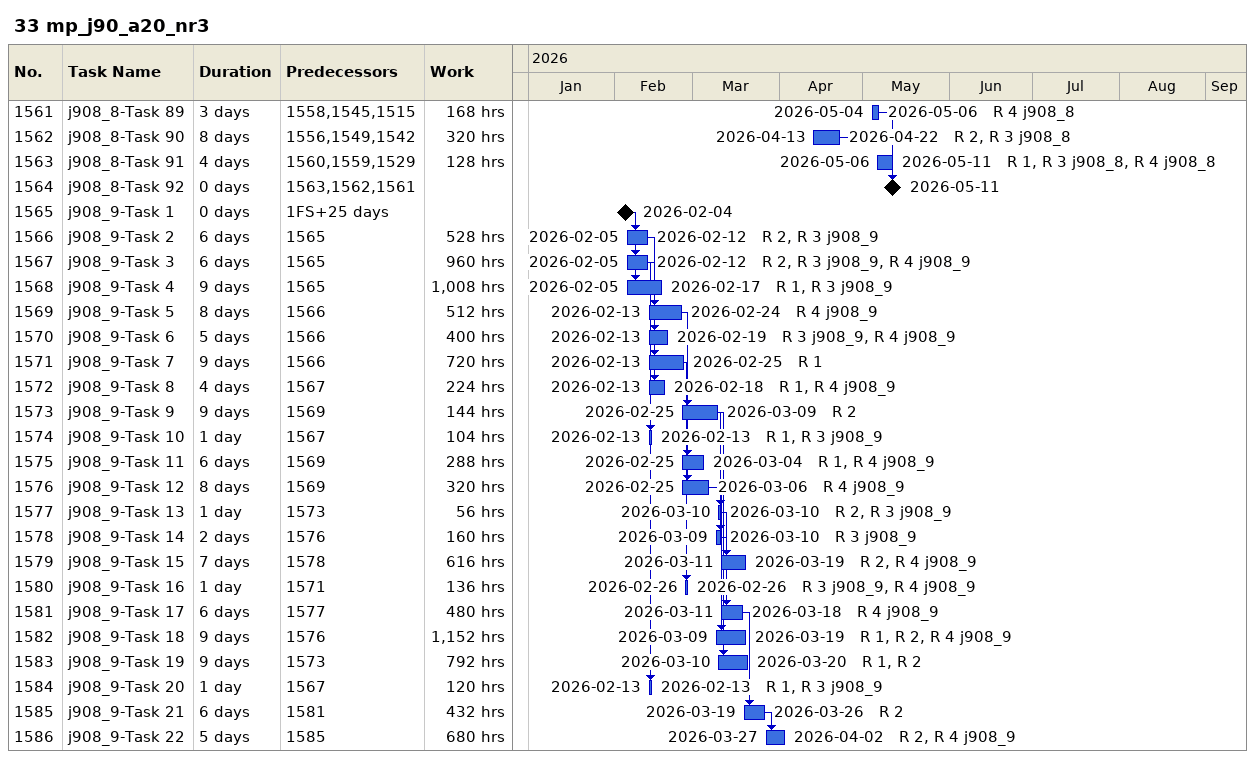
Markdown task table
33 mp_j90_a20_nr3

| ID | Task | Duration | Start | Finish | Predecessors | Resources | Work (h) |
|---|---|---|---|---|---|---|---|
| 1561 | j908_8-Task 89 | 3d | 2026-05-04 | 2026-05-06 | 1558, 1545, 1515 | R 4 j908_8 | 168 |
| 1562 | j908_8-Task 90 | 8d | 2026-04-13 | 2026-04-22 | 1556, 1549, 1542 | R 2, R 3 j908_8 | 320 |
| 1563 | j908_8-Task 91 | 4d | 2026-05-06 | 2026-05-11 | 1560, 1559, 1529 | R 1, R 3 j908_8, R 4 j908_8 | 128 |
| 1564 | j908_8-Task 92 | 0d | 2026-05-11 | 2026-05-11 | 1563, 1562, 1561 |  |  |
| 1565 | j908_9-Task 1 | 0d | 2026-02-04 | 2026-02-04 | 1FS+25d |  |  |
| 1566 | j908_9-Task 2 | 6d | 2026-02-05 | 2026-02-12 | 1565 | R 2, R 3 j908_9 | 528 |
| 1567 | j908_9-Task 3 | 6d | 2026-02-05 | 2026-02-12 | 1565 | R 2, R 3 j908_9, R 4 j908_9 | 960 |
| 1568 | j908_9-Task 4 | 9d | 2026-02-05 | 2026-02-17 | 1565 | R 1, R 3 j908_9 | 1008 |
| 1569 | j908_9-Task 5 | 8d | 2026-02-13 | 2026-02-24 | 1566 | R 4 j908_9 | 512 |
| 1570 | j908_9-Task 6 | 5d | 2026-02-13 | 2026-02-19 | 1566 | R 3 j908_9, R 4 j908_9 | 400 |
| 1571 | j908_9-Task 7 | 9d | 2026-02-13 | 2026-02-25 | 1566 | R 1 | 720 |
| 1572 | j908_9-Task 8 | 4d | 2026-02-13 | 2026-02-18 | 1567 | R 1, R 4 j908_9 | 224 |
| 1573 | j908_9-Task 9 | 9d | 2026-02-25 | 2026-03-09 | 1569 | R 2 | 144 |
| 1574 | j908_9-Task 10 | 1d | 2026-02-13 | 2026-02-13 | 1567 | R 1, R 3 j908_9 | 104 |
| 1575 | j908_9-Task 11 | 6d | 2026-02-25 | 2026-03-04 | 1569 | R 1, R 4 j908_9 | 288 |
| 1576 | j908_9-Task 12 | 8d | 2026-02-25 | 2026-03-06 | 1569 | R 4 j908_9 | 320 |
| 1577 | j908_9-Task 13 | 1d | 2026-03-10 | 2026-03-10 | 1573 | R 2, R 3 j908_9 | 56 |
| 1578 | j908_9-Task 14 | 2d | 2026-03-09 | 2026-03-10 | 1576 | R 3 j908_9 | 160 |
| 1579 | j908_9-Task 15 | 7d | 2026-03-11 | 2026-03-19 | 1578 | R 2, R 4 j908_9 | 616 |
| 1580 | j908_9-Task 16 | 1d | 2026-02-26 | 2026-02-26 | 1571 | R 3 j908_9, R 4 j908_9 | 136 |
| 1581 | j908_9-Task 17 | 6d | 2026-03-11 | 2026-03-18 | 1577 | R 4 j908_9 | 480 |
| 1582 | j908_9-Task 18 | 9d | 2026-03-09 | 2026-03-19 | 1576 | R 1, R 2, R 4 j908_9 | 1152 |
| 1583 | j908_9-Task 19 | 9d | 2026-03-10 | 2026-03-20 | 1573 | R 1, R 2 | 792 |
| 1584 | j908_9-Task 20 | 1d | 2026-02-13 | 2026-02-13 | 1567 | R 1, R 3 j908_9 | 120 |
| 1585 | j908_9-Task 21 | 6d | 2026-03-19 | 2026-03-26 | 1581 | R 2 | 432 |
| 1586 | j908_9-Task 22 | 5d | 2026-03-27 | 2026-04-02 | 1585 | R 2, R 4 j908_9 | 680 |
